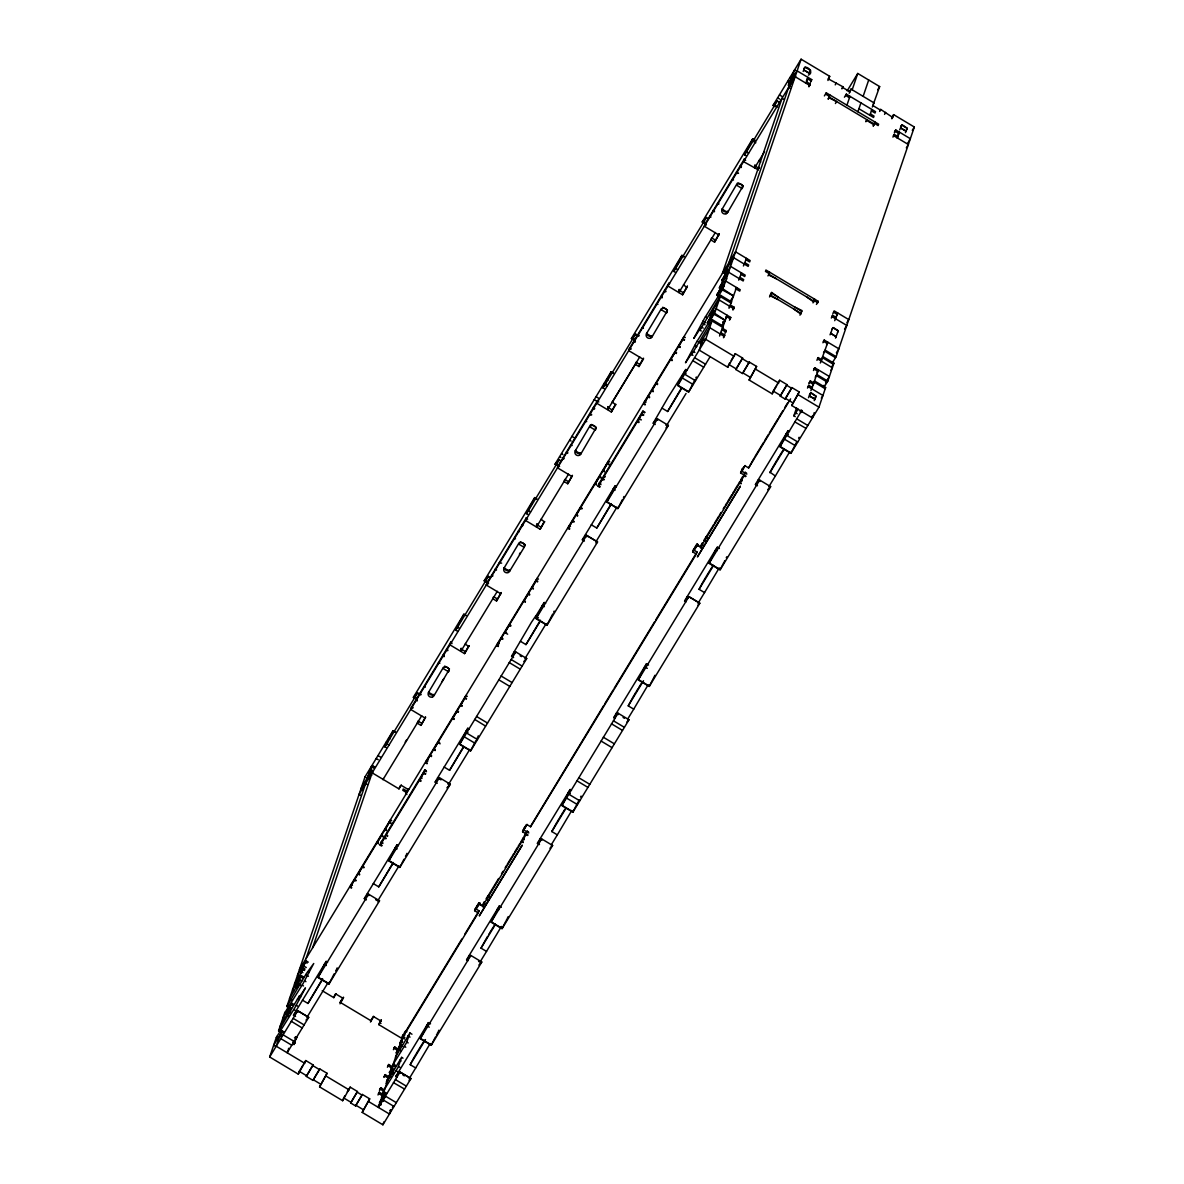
<?xml version="1.0" encoding="UTF-8"?>
<svg xmlns="http://www.w3.org/2000/svg" width="1184" height="1184" viewBox="0 0 1184 1184"><rect width="100%" height="100%" fill="white"/><g stroke="black" fill="none" stroke-linecap="round" stroke-linejoin="round"><path stroke-width="1.5" d="M380.064 1103L381.174 1104.006M808.376 75.14C815.243 72.106 805.12 63.625 803.788 69.086M809.575 396.122L815.036 399.289L816.057 396.166L811.736 393.206L810.67 392.94L816.057 396.285L814.844 398.312M740.311 486.328L697.406 556.954L740.281 486.269M397.143 1077.277L395.767 1076.463L400 1071.994L410.952 1078.55L382.906 1124.8L362.2 1112.398L369.704 1098.841L362.393 1094.46L355.614 1105.93L350.686 1102.985L357.464 1091.515L350.168 1087.134L342.664 1100.706L319.591 1086.882L327.08 1073.311L319.784 1068.945L313.005 1080.4L306.301 1076.389L313.079 1064.934L305.783 1060.553L298.279 1074.125L269.671 1056.986L276.331 1037.406L294.638 1008.146L305.442 987.87L298.634 998.216L299.33 996.07L300.706 996.943M279.927 1031.723L278.551 1030.909L284.634 1013.03L302.941 983.756L313.745 963.495L306.286 973.662L286.854 1006.518L289.592 1008.161M329.078 983.741L318.111 977.185L326.222 961.334L294.135 1013.963L293.499 1015.206L295.556 1016.434M384.874 746.793L393.014 730.883L395.012 732.23M336.656 968.926L337.174 967.89M388.929 860.65L397.04 844.784L364.953 897.398L364.317 898.641L366.374 899.884M465.83 615.665L463.817 614.348L455.707 630.228L488.415 576.356L489.791 577.185M470.699 750.656L459.762 744.07L467.858 728.219L435.786 780.848L435.15 782.091L437.207 783.32M536.648 499.115L534.635 497.798L526.525 513.678L559.248 459.806L560.609 460.62M383.438 1090.938L398.031 1067.435L401.628 1057.327L386.014 1083.39M392.792 1064.875L406.467 1042.808L409.93 1032.936L395.456 1057.075M420.379 1038.472L428.49 1022.591L395.767 1076.463M549.642 619.942L547.067 624.974L536.145 618.359L544.24 602.508L545.602 603.381M604.299 388.737L602.922 387.923L611.033 372.057M502.164 928.448L491.212 921.877L499.308 906.026L467.591 958.034L466.6 959.898L467.961 960.727M619.469 505.361L617.9 508.424L606.963 501.809L615.073 485.958L616.42 486.816M675.798 272.586L673.74 271.358L681.866 255.507M572.982 811.884L562.03 805.327L570.14 789.476L538.054 842.105L537.418 843.348L539.475 844.577M685.891 369.393L677.81 385.214L688.733 391.845L692.803 383.882M692.966 355.378L691.604 354.564L692.314 352.462L685.492 362.807L696.296 342.531L714.603 313.257L720.701 295.378L731.653 301.95L731.016 303L720.064 296.444L720.701 295.378M745.935 155.622L744.573 154.808L752.684 138.942M701.268 330.987L699.907 330.173L700.617 328.072L693.794 338.417L704.598 318.156L722.906 288.881L801.094 59.2L829.703 76.338L827.942 80.482M638.413 679.616L646.523 663.765L648.551 665.038M717.341 547.215L709.231 563.051M780.049 446.531L788.13 430.65L789.521 431.524M795.248 416.635L793.872 415.806L796.58 407.844M538.483 617.856L535.671 616.035L531.379 622.399L511.68 656.054L513.59 657.608M755.792 142.79L753.054 141.148L777.266 100.98L779.324 102.209M286.854 1006.518L365.042 776.837L393.118 730.646L395.856 732.289M296.089 987.856L299.064 979.109L301.979 980.855M301.047 973.263L304.036 964.516M306.02 958.67L365.619 783.586L367.454 784.681M281.082 1036.77L279.705 1035.941L282.369 1030.953L283.731 1031.782M281.481 1027.164L280.105 1026.35L289.296 1010.588L290.672 1011.417M291.205 1009.449L289.148 1008.22L291.812 1003.233L293.854 1004.461M292.463 1000.376L289.547 998.615L298.738 982.868L300.114 983.682M299.952 981.329L298.59 980.5L301.239 975.512L303.977 977.155M296.562 985.266L294.505 984.037L303.711 968.275L305.072 969.104M306.286 967.55L303.548 965.907L306.212 960.92L308.269 962.148M363.118 789.743L361.061 788.514L370.266 772.767L371.628 773.581M369.896 775.89L368.52 775.061L371.184 770.074L372.546 770.902M372.738 772.382L369.985 770.754L372.649 765.752L374.706 766.995M312.561 947.91L372.161 772.826L398.978 788.884L401.243 785.036M287.83 1050.859L287.179 1052.783L308.698 1017.352L297.717 1010.736L293.499 1015.206M288.26 1049.572L288.704 1048.284M383.142 779.398L383.453 778.48M293.987 1044.643L295.275 1041.89L292.996 1040.529M295.497 1040.203L296.784 1037.465L295.408 1036.636M351.485 888.148L350.124 887.319L351.071 884.522L352.447 885.336M350.124 887.319L354.726 879.446L356.088 880.26M359.492 874.991L358.352 873.466L359.729 874.28M358.116 874.162L362.718 866.288L364.08 867.102M423.754 687.001L425.352 687.12M298.279 1074.125L299.641 1070.647M378.377 843.881L377.252 842.372L378.614 843.186M438.287 663.07L439.9 663.203M428.682 692.004L428.534 692.403A3.197 3.152 18.8 0 0 429.644 696.725A3.197 3.152 18.8 0 0 434.025 695.674L449.328 669.374M421.726 715.728L382.935 779.679M377.015 843.067L381.618 835.194L382.98 836.008M386.384 830.724L385.244 829.214L386.62 830.028M398.978 788.884L400.37 785.658M381.5 845.998L380.138 845.169L381.322 841.676L382.698 842.49M421.667 723.276L418.026 721.086L417.301 723.187L420.956 725.378L425.485 717.001M385.007 829.91L390.32 819.935L391.697 820.749M451.563 642.453L450.882 642.039L449.95 644.866L464.557 653.612L469.101 645.902M380.138 845.169L384.726 837.295L386.102 838.109M420.956 725.378L425.633 717.282M434.084 695.393L428.519 692.374L443.526 667.154M306.301 1076.389L313.079 1064.934M322.226 990.727L333.784 997.653L334.243 996.336M334.465 995.685L335.457 993.983M333.784 997.653L336.064 993.805M405.594 794.375L408.643 789.151M313.005 1080.4L314.056 1078.358M460.976 651.141L497.31 591.334M461.153 650.623L461.153 648.196M340 1003.825L343.582 997.52M465.534 643.46L465.268 644.244L468.923 646.434M420.749 781.41L419.61 779.886L420.986 780.7M427.069 763.754L425.707 762.925L426.654 760.128L428.031 760.942M486.284 585.059L487.216 582.232L488.592 583.061M419.373 780.582L424.923 769.911L426.299 770.725M464.557 653.612L468.82 645.68M425.707 762.925L430.31 755.052L431.672 755.866M435.076 750.597L433.936 749.072L435.312 749.886M319.591 1086.882L327.08 1073.311M433.699 749.768L438.302 741.894L439.664 742.708M499.337 562.607L501.631 563.14M453.96 719.487L452.836 717.978L454.197 718.792M513.871 538.69L515.484 538.809M504.221 567.743L504.118 568.009A3.197 3.152 18.8 0 0 505.228 572.331A3.197 3.152 18.8 0 0 509.608 571.28L509.712 570.88M452.599 718.673L457.202 710.8L458.563 711.614M461.952 706.345L460.828 704.82L462.204 705.634M497.25 598.882L493.61 596.692L492.884 598.793L496.54 600.984L501.069 592.607M460.591 705.516L465.904 695.541L467.28 696.355M544.684 521.522L540.141 529.218L525.504 520.457L526.466 517.645L527.146 518.059M525.533 520.472L526.258 518.37L527.62 519.184M496.54 600.984L501.306 592.622M520.264 541.68L525.06 544.551L524.142 547.363L509.579 571.265L504.103 567.994L519.066 542.894M536.737 523.802L536.47 527.013L568.527 474.118M498.301 646.538L496.925 645.709L497.857 642.897L499.248 643.726M342.664 1100.706L343.538 1098.16M541.073 519.199L544.507 522.04M496.925 645.709L501.528 637.836L502.904 638.664M370.444 1022.058L373.804 1016.405M507.655 634.195L504.917 632.552L506.53 632.67M540.141 529.218L544.137 521.73M504.917 632.552L509.52 624.678L510.896 625.507M570.555 445.391L572.168 445.51M350.686 1102.985L357.464 1091.515M477.522 905.02L475.346 908.616L479.002 910.792L478.277 912.894L401.968 1038.486L378.836 1024.634L381.056 1020.06M378.836 1024.634L381.381 1020.001M525.193 602.286L524.053 600.762L525.43 601.576M585.088 421.474L586.702 421.593M575.409 450.512L575.32 450.778A3.197 3.152 18.8 0 0 576.43 455.1A3.197 3.152 18.8 0 0 580.796 454.049L596.144 427.764M523.816 601.457L528.419 593.584L529.781 594.398M355.614 1105.93L357.894 1101.86M533.185 589.129L532.045 587.604L533.422 588.418M568.453 481.651L564.798 479.461L564.087 481.562L567.743 483.753L572.272 475.376M531.808 588.3L537.107 578.31L538.498 579.139M598.364 400.843L597.683 400.429L596.736 403.241L611.344 411.988L615.887 404.292M567.743 483.753L572.449 475.524M590.564 424.745L575.32 450.778L580.796 454.049L581.196 452.865M362.2 1112.398L369.704 1098.841M607.777 409.531L639.76 356.917M607.999 408.88L607.954 406.586M569.519 529.322L568.157 528.493L569.104 525.696L570.481 526.51M628.734 350.627L629.666 347.815L631.028 348.629M615.71 404.81L612.276 401.968M568.157 528.493L572.745 520.62L574.122 521.448M377.992 1094.963L379.28 1092.21L382.935 1094.401L381.707 1096.414M379.502 1090.523L380.789 1087.77L384.445 1089.961L383.216 1091.988M383.971 1077.396L385.259 1074.643L389.832 1077.381M387.42 1067.243L388.722 1064.49L392.378 1066.68L391.149 1068.693M393.414 1049.675L394.701 1046.922L401.095 1050.756M577.511 516.165L576.386 514.64L577.748 515.454M611.344 411.988L615.325 404.499M576.149 515.336L580.737 507.462L582.114 508.291M641.772 328.175L643.386 328.294M384.312 1100.439L382.254 1099.211L378.48 1107.469L400.014 1072.038L410.966 1078.594L409.102 1080.504M380.049 1102.866L381.1 1099.847L383.231 1100.572M382.92 1099.3L381.544 1098.486L384.637 1092.21L386.694 1093.439M382.935 1094.401L383.971 1091.367L380.316 1089.176M384.445 1089.961L388.441 1078.239L384.785 1076.049M391.445 1076.656L389.388 1075.427L391.416 1069.478L394.08 1064.49L396.137 1065.718M392.378 1066.68L397.883 1050.504L394.228 1048.328M400.207 1048.536L398.83 1047.707L400.858 1041.757L403.507 1036.77L404.884 1037.584M403.078 1035.245L401.332 1040.351L402.649 1041.713M385.096 1095.718L383.72 1094.889L379.428 1102.57M387.819 1078.624L391.578 1071.846L393.621 1073.074M397.262 1050.904L401.006 1044.125L402.382 1044.939M635.334 364.361L636.045 362.26L639.7 364.45L638.99 366.552L635.334 364.361L612.054 402.619M596.41 485.07L595.286 483.546L596.647 484.36M656.321 304.258L657.919 304.377M646.656 333.311L646.568 333.577A3.197 3.152 18.8 0 0 647.678 337.899A3.197 3.152 18.8 0 0 652.044 336.848L652.428 335.664M595.034 484.241L599.637 476.368L601.013 477.182M604.402 471.913L603.278 470.388L604.639 471.202M599.533 487.172L598.157 486.343L599.356 482.85L600.717 483.664M603.041 471.084L608.354 461.109L609.716 461.923M669.596 283.627L668.901 283.213L667.983 286.04L682.591 294.786L687.312 286.558M598.157 486.343L602.76 478.469L604.121 479.298M638.99 366.552L643.519 358.856M382.906 1124.8L383.897 1121.884M667.184 311.081L652.029 336.833L646.538 333.562L661.501 308.476M389.995 1112.398L389.447 1114.04L368.742 1101.638M390.143 1111.998L390.927 1109.66M392.97 1106.478L392.466 1107.632M679.187 289.37L678.906 292.581L715.343 232.523M683.523 284.767L686.957 287.608M638.768 422.584L637.643 421.06L639.02 421.874M645.102 404.928L643.741 404.114L644.688 401.302L646.064 402.131M637.406 421.756L642.956 411.085L645.014 412.313M682.591 294.786L687.401 285.966M643.741 404.114L648.329 396.226L649.705 397.054M478.277 912.894L474.621 910.718L475.302 908.75M653.094 391.771L651.97 390.246L653.331 391.075M474.621 910.718L479.254 902.756M651.733 390.957L656.321 383.068L657.697 383.897M717.356 203.781L718.969 203.9M480.66 905.138L479.283 904.324L479.609 903.362M483.768 907.24L482.406 906.426L483.235 903.969M482.406 906.426L526.007 834.661L527.206 831.153L528.567 831.982M489.081 897.265L487.956 895.74L489.318 896.569M671.994 360.676L670.869 359.152L672.231 359.966M722.24 208.917L722.151 209.183A3.197 3.152 18.8 0 0 723.261 213.52A3.197 3.152 18.8 0 0 727.627 212.469L742.96 186.125M731.904 179.864L733.503 179.983M670.618 359.847L675.22 351.974L676.597 352.802M679.986 347.519L678.861 345.994L680.223 346.808M715.284 240.056L711.628 237.866L710.918 239.967L714.574 242.158L719.102 233.781M678.624 346.69L683.938 336.715L685.299 337.544M758.441 169.948L743.537 161.631L744.484 158.834L745.18 159.233M743.567 161.646L744.277 159.544L745.654 160.358M714.574 242.158L719.28 233.929M737.38 183.15L722.122 209.168L727.598 212.454L728.042 211.285M528.079 835.06L522.588 831.775L523.58 829.229M523.905 830.532L523.89 828.149M522.588 831.775L527.043 824.33M520.427 842.623L522.662 838.864M522.736 838.642L523.106 837.887M754.578 167.936L764.583 151.67M754.815 167.27L754.77 164.976M526.954 824.597L530.61 826.787L530.92 825.87M531.009 825.603L603.81 705.368M759.107 160.373L760.705 162.119M722.447 273.326L782.062 98.242L783.882 99.323M758.752 168.69L759.432 167.403M701.875 344.248L700.514 343.419L700.987 342.013L709.704 327.672L724.312 336.419L723.498 337.766M708.816 323.868L707.44 323.054L707.914 321.648L710.104 318.067L711.466 318.881M711.998 316.927L709.941 315.699L710.415 314.293L719.147 299.952L733.754 308.698L732.94 310.045M718.94 296.562L716.882 295.334L717.356 293.928L719.532 290.346L720.908 291.16M721.441 289.207L719.384 287.978L719.857 286.572L728.574 272.216L743.182 280.978L743.67 279.572L740.015 277.382M723.898 281.97L721.84 280.741L722.329 279.335L724.504 275.754L726.562 276.982M726.399 274.614L724.342 273.386L724.83 271.98L733.547 257.638L748.155 266.385L748.628 264.979L744.988 262.789M790.453 86.462L788.396 85.218L788.884 83.827L791.06 80.231L792.436 81.06M791.371 83.768L789.314 82.54L791.978 77.552M792.836 79.446L790.794 78.218L791.267 76.827L793.443 73.23L794.819 74.059M719.058 291.738L722.033 282.991M727.006 268.398L724.031 277.145L726.946 278.906M790.586 81.637L794.553 69.96L795.929 70.788M710.148 356.665L688.614 392.096L677.662 385.54L705.738 339.334L712.398 319.769L723.35 326.325L722.714 327.391L711.762 320.82L712.398 319.769M746.497 258.364L743.419 265.986M806.097 83.265L808.08 77.434L806.985 79.224M724.312 336.419L724.786 335.013L721.145 332.822L720.316 334.169M725.008 333.326L726.295 330.588L722.654 328.397L721.826 329.744M729.477 320.198L730.765 317.445L716.157 308.698L707.44 323.054M733.754 308.698L734.228 307.292L730.572 305.102L729.344 307.13M808.924 86.802L810.226 84.064L806.57 81.874L805.756 83.22M810.433 82.362L811.736 79.624L797.128 70.877L788.396 85.218M704.983 339.527L703.163 338.432L699.196 350.109L727.805 367.247L728.471 365.264M727.805 367.247L735.294 353.676L742.605 358.056L735.826 369.512L742.516 373.522L749.294 362.067L756.606 366.433L749.102 380.005L772.19 393.828L779.679 380.256L786.99 384.637L780.212 396.092L785.125 399.052L791.904 387.582L799.215 391.963L791.726 405.52L812.416 417.922L813.408 415.007M874.488 123.388L878.143 125.578L878.617 124.172L826.269 92.826L825.781 94.217L829.436 96.407M735.826 369.512L742.605 358.056M828.149 99.16L829.969 95.046L829.022 96.614M841.942 88.874L842.993 86.817L828.756 79.136M742.516 373.522L749.294 362.067M776.186 278.669L768.638 274.999L769.63 272.216L768.668 273.785M749.102 380.005L756.606 366.433M871.394 110.852L875.05 113.042L875.524 111.651L846.308 94.143L845.82 95.549L849.476 97.724M777.888 299.508L770.34 295.837L771.539 292.33L778.598 297.406M530.61 826.787L696.31 554.082L692.655 551.892L693.913 548.888M849.239 93.24L851.015 89.096L874.088 102.919L873.274 104.266M692.655 551.892L697.243 544.063M846.93 105.198L849.949 96.333M852.184 89.792L857.749 73.452L879.653 86.58L872.327 107.063M698.678 546.312L697.317 545.498L697.642 544.536M696.31 554.082L697.021 551.981L693.365 549.79M701.801 548.429L700.425 547.6L701.254 545.188M701.52 544.403L702.438 542.76M700.425 547.6L744.04 475.835L745.224 472.342L746.601 473.156M707.114 538.439L705.99 536.929L707.351 537.743M857.897 111.77L860.916 102.89M863.136 96.363L868.701 80.009M793.709 308.994L800.784 314.056L801.968 310.563L794.434 306.893M746.098 476.234L740.622 472.949L741.332 470.847L746.823 474.133M741.88 471.839L742.605 469.737L741.687 469.19M740.622 472.949L745.076 465.504M741.14 479.061L740.622 480.216L741.998 481.03M772.19 393.828L774.366 389.003M806.63 296.903L813.689 301.979L814.666 299.197L813.719 300.766M865.889 121.76L866.94 119.717L866.126 121.064M744.988 465.771L748.628 467.961L754.119 458.016M869.885 115.292L871.868 109.461M780.212 396.092L786.99 384.637M873.2 126.14L875.02 122.026L874.058 123.595M879.623 111.444L880.689 109.402L892.677 117.423L891.863 118.77M785.125 399.052L791.904 387.582M769.126 273.593L765.471 271.417L765.944 270.011L818.292 301.372L817.818 302.764L814.163 300.573M791.726 405.52L799.215 391.963M892.677 117.423L893.624 114.626L914.329 127.014L836.141 356.695L832.367 362.733M807.503 388.086L808.805 385.333L812.446 387.523L811.632 388.87M809.012 383.646L810.315 380.893L813.956 383.083L813.142 384.43M813.482 370.518L814.784 367.765L829.392 376.512L828.164 378.54M816.945 360.35L818.233 357.612L821.888 359.803L820.66 361.816M822.924 342.783L824.212 340.045L838.834 348.792L836.378 352.832M831.346 318.037L832.648 315.299L836.289 317.49L835.475 318.836M832.855 313.612L834.158 310.859L848.765 319.606L846.886 322.684M892.943 137.122L894.231 134.369L897.886 136.56L897.072 137.906M894.453 132.682L895.74 129.944L910.348 138.691L908.72 141.384M801.76 412.491L800.399 411.677L800.872 410.271L802.234 411.1M801.805 410.33L779.93 446.797L790.882 453.354L818.958 407.163L825.618 387.582L814.666 381.026L814.074 382.003L824.996 388.633L825.618 387.582M808.494 397.72L810.611 392.97L809.353 395.027M837.798 313.05L834.72 320.686M897.413 137.966L899.396 132.12L898.301 133.925M905.449 132.667L907.284 128.272L903.185 125.415L901.838 125.001L899.692 129.84M811.617 417.449L812.239 416.161M813.911 413.542L814.192 412.698M824.064 387.124L827.794 381.144L833.921 363.192L822.969 356.636L822.377 357.627L833.284 364.258L832.145 366.182M302.453 1000.154L307.944 1003.44L322.625 978.724M373.286 883.59L378.762 886.875L393.221 862.485M444.104 767.04L449.58 770.325L463.462 746.778M520.486 641.328L525.962 644.614L540.422 620.224M584.408 541.058L582.35 539.83L582.987 538.587L615.044 485.943M591.304 524.778L596.795 528.049L611.24 503.674M409.146 1078.728L415.688 1067.968L410.212 1064.682L411.277 1062.462M655.226 424.494L653.257 423.088L668.087 397.395L685.654 369.645L687.253 370.266M415.688 1067.968L430.147 1043.578M662.137 408.214L667.613 411.499L681.481 387.952M478.602 961.349L479.964 962.178L486.506 951.418L481.03 948.132L487.542 936.381M486.506 951.418L501.409 926.436M551.196 844.947L557.338 834.853L551.848 831.568L552.218 830.739M557.338 834.853L571.783 810.463M627.579 719.236L633.721 709.142L628.23 705.871L633.647 695.955M633.721 709.142L648.166 684.766M697.998 603.352L704.539 592.592L699.063 589.306L702.452 582.898M704.539 592.592L719.236 567.876M768.816 486.802L775.357 476.027L770.088 472.253M775.357 476.027L789.817 451.652M304.51 980.914L305.916 981.654M419.654 694.15L417.597 692.921L384.918 746.793M296.207 1005.305L297.613 1006.045M602.982 387.923L635.63 334.095L636.992 334.909M511.532 656.38L515.75 651.91L526.732 658.526L470.596 750.922L459.629 744.366L515.78 651.97M707.825 218.359L706.448 217.53L673.814 271.358M582.35 539.83L586.568 535.36L597.535 541.917L596.218 543.323M406.778 1042.172L408.184 1042.912M398.49 1066.547L399.881 1067.287M653.168 423.265L657.401 418.796L668.383 425.411L617.796 508.661L606.83 502.09L657.416 418.855M615.162 718.451L613.8 717.637L614.792 715.772L646.479 663.765M685.995 601.901L684.618 601.072L685.61 599.208L715.98 549.184L717.312 547.2L719.384 548.488M757.494 485.751L755.451 484.522L756.088 483.279L788.085 430.695M399.866 867.25L401.435 864.172M431.316 1045.058L432.382 1042.971M770.251 471.913L771.983 468.627M329.093 983.712L331.624 978.768M470.729 750.597L474.784 742.708M638.428 679.586L649.365 686.202L652.428 680.208M572.997 811.854L575.542 806.911M709.246 563.022L720.183 569.652L723.75 562.681M780.078 446.472L791.001 453.087L793.561 448.085M552.425 830.339L556.732 822.569M332.127 977.777L334.14 973.855M335.649 970.895L336.152 969.918M401.938 863.195L403.951 859.258M405.461 856.313L405.964 855.322M406.467 854.345L406.97 853.353M475.287 741.717L475.79 740.74M476.797 738.772L477.3 737.78M477.803 736.803L478.306 735.812M550.146 618.966L551.67 616.006M552.173 615.029L552.676 614.037M553.683 612.069L554.186 611.092M619.972 504.369L622.488 499.456M623.494 497.487L623.998 496.496M693.306 382.891L693.809 381.914M694.312 380.922L694.816 379.946M695.822 377.977L696.325 376.986M432.885 1041.994L435.401 1037.066M436.408 1035.097L436.911 1034.12M437.414 1033.129L437.917 1032.152M438.42 1031.16L438.924 1030.184M502.194 928.389L505.716 921.492M506.219 920.516L506.722 919.524M507.226 918.547L508.247 916.579M576.046 805.919L576.549 804.942M577.052 803.951L578.058 801.982M578.562 801.006L579.065 800.014M580.574 797.069L581.078 796.077M652.932 679.231L653.435 678.254M653.938 677.263L654.944 675.294M724.253 561.69L724.756 560.713M726.266 557.753L726.769 556.776M794.064 447.108L794.568 446.116M795.071 445.14L796.595 442.18M798.608 438.243L799.111 437.266M613.874 373.463L611.136 371.82L555 464.217L557.072 465.504M618.048 713.212L561.897 805.608L572.864 812.18L629 719.783L618.018 713.168L613.8 717.637M411.588 1061.885L412.313 1060.568M412.713 1059.843L414.578 1056.572M772.382 467.902L776.956 460.058M702.926 582.069L705.575 577.555M415.096 1055.684L415.628 1054.781M557.264 821.666L558.922 818.884M281.244 1031.086L279.113 1029.976L299.271 996.114M699.922 330.232L720.064 296.444M691.619 354.608L711.762 320.82M793.887 415.865L798.09 409.072M287.446 1005.527L289.547 1006.696M416.161 1053.864L417.834 1051.066M634.195 695.038L635.867 692.24M833.329 364.184L833.921 363.192M279.113 1029.976L278.625 1030.776M706.123 576.623L709.423 571.206M801.094 59.2L773.034 105.406L775.106 106.678M269.671 1056.986L297.746 1010.781L308.698 1017.352L306.034 1020.09M488.652 934.502L489.214 933.584M559.484 817.952L561.157 815.199M777.503 459.126L779.176 456.388M704.288 223.243L702.201 221.956L752.787 138.706L754.844 139.934M372.649 765.752L370.474 769.348L372.531 770.577M790.794 78.218L792.969 74.636L795.707 76.279M744.632 154.808L753.054 141.148M371.184 770.074L368.994 773.67L371.732 775.313M789.314 82.54L791.504 78.958L793.546 80.186M370.266 772.767L368.091 776.349L370.133 777.577M450.882 642.039L411.425 707.351L412.787 708.165M526.466 517.645L487.009 582.957L488.37 583.771M597.683 400.429L558.197 465.726L559.573 466.54M668.901 283.213L629.444 348.525L630.82 349.339M744.484 158.834L705.028 224.131L706.404 224.96M803.181 71.41L805.002 67.088L810.463 70.433M809.382 72.224L810.492 70.3M806.378 80.852L807.606 78.84L811.262 81.03M432.5 696.902L433.862 694.653M461.286 649.498L461.834 648.61M508.084 572.508L509.446 570.259M536.87 525.104L537.418 524.216M579.302 455.292L580.663 453.043M608.102 407.888L608.65 407M650.519 338.076L651.881 335.827M679.054 291.131L679.868 289.784M726.103 213.682L727.464 211.448M754.904 166.293L755.451 165.39M405.209 742.161L406.63 739.822M442.002 681.614L443.822 678.624M448.366 671.15L449.269 669.656M519.406 554.23L520.309 552.736M523.95 546.756L524.852 545.262A3.197 3.152 18.8 0 0 525.104 544.744M595.138 429.526L596.055 428.031M666.385 312.324L667.302 310.83M741.968 187.93L742.886 186.436M810.922 80.971L811.736 79.624M639.7 364.45L643.519 358.175M808.998 86.077L810.226 84.064M828.075 79.032L829.703 76.338M824.39 95.904L826.269 92.826M835.238 84.863L836.304 82.806M406.319 792.274L408.228 789.136M828.297 98.716L829.259 97.147L874.31 124.128L873.348 125.696M306.212 960.92L297.495 975.276L298.856 976.09M724.342 273.386L726.532 269.804L728.589 271.032M303.711 968.275L301.52 971.872L302.897 972.686M721.84 280.741L730.572 266.385L745.18 275.132L744.706 276.538L741.051 274.348M424.923 769.911L381.085 842.372L382.906 843.467M642.956 411.085L599.119 483.546L600.939 484.641M301.239 975.512L292.522 989.868L293.898 990.682M719.384 287.978L721.559 284.382L724.297 286.025M842.179 88.164L842.993 86.817M298.738 982.868L296.562 986.45L297.924 987.278M716.882 295.334L725.6 280.978L740.207 289.725L739.734 291.131L736.078 288.94M835.445 103.526L836.511 101.484L828.963 97.813M291.812 1003.233L283.08 1017.589L284.456 1018.403M709.941 315.699L712.117 312.117L714.87 313.745M847.182 90.842L857.749 73.452M289.296 1010.588L287.12 1014.185L289.177 1015.413M844.429 97.221L846.308 94.143M849.387 91.79L851.015 89.096M740.71 274.288L741.524 272.956L738.712 280.134M282.369 1030.953L273.652 1045.309L275.472 1046.404M700.514 343.419L702.689 339.838L704.051 340.652M535.745 616.213L544.211 602.508M735.471 289.34L736.552 287.534L729.004 308.299M368.564 894.231L317.978 977.481L328.945 984.037L379.531 900.787L368.55 894.172L364.317 898.641M439.397 777.666L388.811 860.916L399.763 867.487L450.349 784.237L439.368 777.622L435.15 782.091M307.944 1003.44L322.24 979.893M378.762 886.875L393.073 863.328M449.58 770.325L463.891 746.778M525.962 644.614L540.274 621.067M596.795 528.049L611.092 504.502M667.613 411.499L681.925 387.952M722.758 322.433L723.306 321.545M726.029 317.06L727.124 315.27L719.576 336.019M722.965 322.714L723.779 321.367M725.822 318.008L726.636 316.661L730.291 318.851M733 309.32L734.228 307.292M721.352 331.135L722.166 329.788L725.822 331.979M729.951 318.792L730.765 317.445M306.878 1017.485L328.131 982.498M377.696 900.92L398.964 865.933M469.782 749.383L448.529 784.37L447.833 783.956M524.912 658.659L546.164 623.672M595.73 542.094L616.982 507.122M686.039 393.473L666.548 425.544L665.867 425.13M295.97 1038.812L296.784 1037.465M725.481 331.934L726.295 330.588M294.046 1043.918L295.275 1041.89M723.572 337.04L724.786 335.013M877.744 89.747L879.653 86.58M767.957 275.887L768.904 274.318L813.956 301.298L813.008 302.867M879.86 110.748L880.689 109.402M340.148 1002.286L342.028 999.207L340.829 1002.715L371.273 1020.948M340.178 1002.611L343.449 997.239M770.236 294.846L771.332 293.055L801.76 311.274L800.68 313.064M769.526 296.947L770.606 295.142L801.05 313.375L799.955 315.166M300.055 1069.966L300.869 1068.634M301.284 1067.953L302.912 1065.26M303.74 1063.913L304.554 1062.566M304.969 1061.9L305.783 1060.553M729.566 363.088L728.752 364.435L736.063 368.816M731.209 360.41L732.023 359.063M732.437 358.382L733.251 357.035M733.666 356.369L735.294 353.676M884.552 114.389L885.602 112.347M891.582 117.986L893.624 114.626M314.47 1077.692L319.784 1068.945M894.512 131.957L895.74 129.944M893.417 135.716L894.231 134.369M900.58 127.058L901.808 125.03M900.684 126.91L901.779 125.119L907.255 128.405L906.47 129.663M898.094 134.872L898.922 133.526L895.267 131.335M371.154 1019.957L371.702 1019.054M372.25 1018.151L373.33 1016.36M912.287 130.373L914.329 127.014M907.492 143.397L908.172 142.272M906.322 147.882L908.365 144.522L893.757 135.775M816.427 304.436L818.292 301.372M344.026 1097.228L344.855 1095.881M347.297 1091.84L350.168 1087.134M774.78 388.337L776.408 385.644M777.222 384.297L778.051 382.95M778.45 382.284L779.679 380.256M831.819 316.646L832.648 315.299M358.308 1101.194L362.393 1094.46M477.788 904.576L478.884 902.785M523.861 828.77L524.941 826.98M525.222 826.536L526.303 824.73M694.46 548L696.917 543.959M741.88 469.944L743.522 467.266M475.702 908.986L478.425 904.502M524.394 828.859L526.658 825.115M692.818 551.67L696.444 545.691M742.412 470.033L744.692 466.304M475.894 909.593L479.52 903.614A3.197 3.152 18.8 0 1 480.082 902.948L479.283 904.324M693.913 550.782L697.554 544.803A3.197 3.152 18.8 0 1 697.894 544.329M836.511 315.802L837.325 314.456L833.669 312.265M697.317 545.498L697.85 544.596M393.887 1048.269L394.701 1046.922M823.398 341.392L824.212 340.045M402.101 1036.533L402.915 1035.186M404.277 1032.951L404.958 1031.826M832.026 328.989L833.388 327.613L838.302 330.795L835.504 338.106M484.404 901.572L483.59 902.918L484.966 903.747M486.047 898.893L486.594 897.99M487.142 897.087L487.956 895.74M523.935 836.54L524.749 835.194M525.015 834.75L526.11 832.959M526.377 832.5L527.206 831.153M703.799 540.511L704.613 539.164M705.161 538.276L705.99 536.929M741.687 478.173L742.782 476.368M744.144 474.133L745.224 472.342M402.678 1036.385L461.819 939.06M464.69 934.354L479.002 910.792M487.719 896.451L498.612 878.498M501.528 873.718L502.978 871.335M505.154 867.739L506.619 865.341M507.344 864.157L511.695 856.979M512.42 855.78L513.886 853.383M514.611 852.199L517.512 847.404M518.237 846.205L519.687 843.822M604.758 703.829L613.238 689.872M614.17 688.333L654.663 621.704M655.596 620.15L697.021 551.981M705.738 537.625L711.554 528.049M712.28 526.865L713.745 524.468M714.47 523.269L718.821 516.091M719.546 514.892L721.012 512.509M723.187 508.913L724.638 506.53M725.363 505.331L726.813 502.934M727.553 501.75L731.904 494.572M732.63 493.373L734.095 490.975M734.82 489.776L737.721 484.996M738.446 483.797L739.896 481.414M755.066 456.447L763.665 442.313M764.612 440.744L768.431 434.469M769.378 432.9L777.962 418.766M778.924 417.197L782.742 410.922M784.637 407.77L787.508 403.063M748.628 467.961L790.601 398.89M399.704 1043.045L403.507 1036.77M830.028 334.82L832.84 327.642L838.316 330.928L837.502 332.26M398.83 1047.707L401.006 1044.125M387.908 1065.837L388.722 1064.49M817.419 358.959L818.233 357.612M396.166 1052.694L396.714 1051.806M826.772 344.026L827.868 342.235L820.32 363M396.24 1053.198L397.883 1050.504M826.58 344.973L827.394 343.626L823.738 341.451M384.03 1076.656L385.259 1074.643M813.956 369.112L814.784 367.765M389.166 1072.556L389.714 1071.668M390.261 1070.765L394.08 1064.49M379.561 1089.798L380.789 1087.77M809.086 382.92L810.315 380.893M378.466 1093.557L379.28 1092.21M389.388 1075.427L391.578 1071.846M807.976 386.68L808.805 385.333M386.739 1080.415L387.286 1079.527M817.345 371.746L818.425 369.956L810.892 390.72M386.398 1081.599L388.441 1078.239M817.138 372.694L817.952 371.347L814.296 369.171M844.592 329.034L846.782 325.452L832.16 316.705M381.929 1094.726L382.743 1093.38M383.157 1092.714L383.971 1091.367M812.668 385.836L813.482 384.489L809.826 382.299M381.366 1097.598L384.637 1092.21M381.544 1098.486L383.72 1094.889M378.406 1105.575L382.254 1099.211M800.399 411.677L801.213 410.33M470.832 955.488L420.261 1038.723L431.213 1045.294L481.799 962.044L470.818 955.429L466.6 959.898M541.665 838.923L491.079 922.173L502.031 928.73L552.617 845.48L541.636 838.879L537.418 843.348M759.684 480.097L709.112 563.347L720.064 569.918L770.651 486.668L759.669 480.053L755.451 484.522M830.739 370.459L832.367 367.765L817.759 359.004M418.396 1050.134L421.593 1044.954M636.43 691.323L638.072 688.614M410.212 1064.682L425.47 1039.567M481.03 948.132L495.341 924.586M551.848 831.568L566.159 808.021M628.23 705.871L643.504 680.741M699.063 589.306L713.375 565.76M769.881 472.756L784.193 449.21M814.222 400.636L815.066 399.2L809.59 395.93M823.398 386.384L824.079 385.259M825.574 382.802L826.121 381.899M826.935 380.552L827.749 379.206M827.794 381.144L816.871 374.514L815.214 377.193M821.296 398.179L822.939 395.486L808.317 386.739M390.957 1110.089L389.876 1110.355M811.617 417.789L812.579 416.22M489.776 932.666L491.404 930.017M722.299 289.873L733.547 295.956L722.906 288.881M713.996 314.263L725.244 320.346L714.603 313.257M779.723 455.5L783.749 449.21M561.69 814.326L562.74 812.638M823.516 352.817L825.174 350.138L836.141 356.695M638.605 687.756L639.626 686.143M730.084 301.491L733.251 296.444M721.781 325.866L724.948 320.82M709.941 570.377L713.242 565.316M491.922 929.203L492.899 927.649M563.244 811.839L565.005 809.101M640.1 685.388L641.772 682.828M422.066 1044.199L424.671 1040.307M493.343 926.939L495.208 924.127M403.315 1034.52L404.958 1034.934M384.963 746.749L386.265 747.563M326.074 961.467L327.568 962.207M779.486 94.957L782.254 96.555M596.188 396.67L598.838 398.416M561.571 453.635L562.859 454.552M378.036 755.644L380.819 757.242M509.194 662.552L520.146 669.108M485.544 726.073L474.666 719.413M794.878 421.933L805.964 428.356M302.127 1027.934L291.249 1021.274M611.462 723.794L622.429 730.365M576.86 780.759L587.812 787.33M393.443 1082.62L404.514 1089.043M773.048 105.45L777.266 100.98M702.23 222L706.448 217.53M635.63 334.095L631.398 338.565L632.774 339.379M555.015 464.276L559.248 459.806M484.197 580.826L488.415 576.356M665.985 427.883L667.036 426.758M667.302 426.477L668.353 425.367M413.379 697.391L417.597 692.921M523.802 661.545L526.702 658.482M446.901 787.819L447.952 786.694M448.218 786.413L449.002 785.584M449.269 785.303L450.32 784.178M378.184 902.134L379.502 900.743M767.72 489.688L770.621 486.609M684.618 601.072L688.851 596.603L699.803 603.174L697.953 605.128M626.869 721.959L628.985 719.724M549.953 848.232L551.019 847.108M551.27 846.826L552.602 845.435M478.869 965.064L479.668 964.235M480.186 963.672L481.77 962M842.756 87.527L850.068 91.893M873.141 105.716L880.452 110.097M870.358 113.886L874.014 116.076L873.54 117.482L858.918 108.736M809.752 85.455L795.145 76.708L359.078 794.346L360.913 795.441M866.703 120.413L874.014 124.794M791.267 76.827L792.629 77.641M789.965 77.537L792.007 78.766M789.787 81.134L792.407 82.732M787.745 81.385L790.483 83.028M788.884 83.827L790.246 84.641M790.424 88.563L788.603 87.468L728.989 262.567L731.431 264.017M777.622 97.828L779.679 99.056M774.854 105.272L777.592 106.9M752.624 139.061L754.682 140.289M746.512 151.907L748.569 153.15M754.548 165.701L758.885 168.291M741.495 166.826L740.133 166.012L741.258 167.521M738.55 173.219L736.492 171.991L737.632 173.5M738.298 182.854L743.093 185.725M714.603 211.078L713.242 210.264L714.366 211.773M710.977 217.057L709.601 216.243L710.06 217.353M704.036 221.822L705.398 222.651M705.93 223.82L705.25 223.421L704.317 226.233L718.925 234.98M746.009 259.755L749.664 261.945L750.138 260.554L735.53 251.792L299.478 969.444L301.535 970.673M724.83 271.98L726.192 272.808M722.329 279.335L723.69 280.164M684.012 256.499L681.969 255.27L631.383 338.52L632.744 339.334M681.806 255.611L683.864 256.854M719.857 286.572L721.914 287.801M824.567 351.13L835.519 357.686M675.694 268.472L677.736 269.7M717.356 293.928L718.718 294.757M678.965 290.095L683.301 292.685M713.967 311.525L712.605 310.711L709.616 319.458L711.451 320.553M816.264 375.52L827.216 382.077M710.415 314.293L712.472 315.536M665.911 291.22L664.55 290.391L665.674 291.915M705.427 316.779L707.47 318.008M707.914 321.648L709.971 322.877M703 321.071L705.738 322.714M662.285 297.199L660.909 296.37L662.048 297.894M702.29 323.173L705.028 324.816M701.846 327.287L703.222 328.101M662.714 307.248L667.51 310.119M661.072 309.631L666.562 312.916M742.368 358.752L749.058 362.763M786.753 385.333L791.667 388.278M705.738 339.334L734.346 356.473M755.644 369.23L778.732 383.054M798.268 394.76L818.958 407.163M700.987 342.013L702.349 342.842M697.124 341.17L699.862 342.798M742.753 372.827L750.064 377.208M773.137 391.016L780.448 395.397M785.362 398.342L792.673 402.723M694.697 345.447L696.754 346.69M684.589 339.645L683.212 338.816L643.978 403.404L645.339 404.232M682.976 339.512L684.352 340.341M693.543 351.663L694.919 352.492M795.811 412.92L797.187 413.749M694.594 357.672L705.546 364.228M796.862 418.929L807.814 425.485M692.699 360.587L703.651 367.158M674.984 352.669L676.36 353.498M639.02 335.472L637.658 334.658L638.783 336.167M633.203 338.387L634.58 339.201M635.394 341.451L634.017 340.637L635.157 342.146M683.938 372.338L685.995 373.567M786.206 433.581L788.263 434.824M684.47 374.114L695.437 380.686M786.738 435.372L797.705 441.943M682.265 377.977L693.217 384.534M784.533 439.22L795.485 445.791M628.704 350.612L643.341 359.374M656.084 383.779L657.46 384.593M610.988 372.176L613.031 373.404M648.092 396.936L649.468 397.75M606.548 379.398L607.91 380.212M604.328 383.246L607.066 384.889M604.861 385.022L606.918 386.265M655.596 418.973L657.653 420.216M757.864 480.23L759.921 481.459M642.72 411.78L644.54 412.876M643.83 414.977L642.009 413.882L598.394 485.647L600.229 486.742M641.772 414.578L643.134 415.406M744.04 475.835L745.402 476.664M641.343 419.906L638.59 418.263L639.73 419.787M740.873 479.505L742.235 480.334M741.288 483.131L739.911 482.317L741.051 483.842M597.446 401.139L598.823 401.953M607.718 407.281L612.054 409.886M594.205 399.689L596.262 400.917M594.694 408.436L593.332 407.607L594.457 409.131M591.748 414.829L589.691 413.586L590.816 415.11M591.497 424.464L596.292 427.335M571.931 436.348L573.988 437.592M569.711 440.211L571.088 441.025M609.005 464.024L607.629 463.21L568.394 527.798L569.756 528.612M607.392 463.906L608.768 464.735M567.802 452.688L566.44 451.874L567.565 453.383M605.083 476.486L603.707 475.672L604.846 477.196M705.028 539.726L706.404 540.54M599.4 477.063L600.776 477.892M602.523 479.18L603.884 479.994M704.791 540.422L706.167 541.251M564.176 458.667L562.8 457.853L563.244 458.963M559.603 456.654L560.964 457.468M613.12 488.888L615.162 490.117M715.388 550.146L716.749 550.96M701.624 544.107L702.985 544.921M701.387 544.803L703.207 545.898M697.021 544.714L702.497 548M559.129 465.43L558.434 465.016L557.486 467.828L572.094 476.575M556.82 464.084L558.197 464.912M580.5 508.158L581.877 508.987M536.811 498.76L534.754 497.532L484.182 580.782L486.254 582.054M572.508 521.315L573.885 522.144M584.763 535.538L586.82 536.766M687.046 596.795L688.407 597.609M528.478 510.733L530.536 511.962M526.54 513.619L527.916 514.448M537.21 524.926L540.866 527.117M522.78 525.237L522.1 524.823L522.544 525.933M519.154 531.216L518.474 530.802L518.918 531.912M518.636 544.063L524.112 547.348A3.197 3.152 18.8 0 0 523.032 543.027A3.197 3.152 18.8 0 0 518.666 544.078M537.758 581.226L536.382 580.412L497.147 644.999L498.508 645.813M536.174 581.122L537.536 581.951M496.584 569.904L495.208 569.075L495.652 570.2M528.182 594.279L529.544 595.108M492.944 575.883L491.582 575.069L492.026 576.179M542.287 605.453L544.344 606.682M644.555 666.696L647.308 668.338M486.002 580.648L487.379 581.462M486.269 585.044L500.906 593.806M509.283 625.374L510.659 626.203M465.993 615.325L463.936 614.082L413.349 697.332L414.74 698.205M501.291 638.531L502.652 639.36M513.945 652.088L515.321 652.917M520.116 655.788L521.478 656.602M616.213 713.345L618.27 714.574M623.065 717.445L624.442 718.274M457.66 627.298L459.022 628.112M511.177 659.532L522.129 666.089M613.445 720.79L624.397 727.346M455.722 630.184L457.764 631.412M450.675 642.764L452.036 643.578M460.946 648.906L465.282 651.511M501.054 675.975L512.021 682.546M603.322 737.232L614.289 743.789M498.834 679.823L509.801 686.394M601.117 741.08L612.069 747.652M447.892 650.046L446.516 649.217L447.656 650.741M444.252 656.025L442.89 655.196L444.015 656.72M444.681 666.074L449.476 668.945M448.529 671.742L443.053 668.457A3.197 3.152 18.8 0 1 447.448 667.421A3.197 3.152 18.8 0 1 448.558 671.757M466.555 698.456L465.194 697.642L425.944 762.23L427.32 763.044M464.957 698.338L466.318 699.167M476.56 716.498L487.527 723.054M578.828 777.755L589.795 784.311M456.95 711.495L458.326 712.324M421.001 694.298L419.624 693.469L420.764 694.993M467.843 728.264L469.219 729.092M570.126 789.521L571.487 790.335M415.184 697.198L416.546 698.027M417.36 700.277L415.998 699.448L417.123 700.972M465.904 731.15L467.961 732.393M568.172 792.407L570.229 793.635M466.437 732.94L477.404 739.512M568.72 794.198L579.672 800.754M464.232 736.788L475.184 743.36M566.5 798.046L577.452 804.602M413.009 707.455L411.632 706.626L410.715 709.453L425.322 718.2M438.065 742.59L440.108 743.833M430.073 755.747L431.435 756.576M388.515 738.209L389.876 739.038M386.295 742.057L387.671 742.886M386.842 743.848L388.885 745.076M437.562 777.799L440.996 779.856M539.83 839.056L541.887 840.285M424.686 770.606L426.521 771.702M523.313 829.673L528.789 832.959M425.796 773.803L423.976 772.708L380.375 844.473L382.195 845.568M423.739 773.404L425.1 774.232M526.007 834.661L527.383 835.475M421.933 777.903L420.572 777.074L421.696 778.598M522.84 838.331L524.201 839.16M522.603 839.042L523.964 839.856M523.254 841.957L521.892 841.143L523.017 842.653M376.186 758.515L378.229 759.743M373.966 767.498L371.584 766.078L367.602 777.755L369.438 778.85M372.176 767.158L373.537 767.987M401.154 785.288L408.465 789.669M406.941 791.119L403.285 788.944L402.812 790.335L406.467 792.525L405.994 793.931L406.896 794.479M370.696 771.48L372.072 772.294M369.793 774.158L371.154 774.987M365.042 776.837L366.182 777.533M390.972 822.85L389.61 822.036L350.36 886.624L351.737 887.438M389.373 822.732L390.735 823.546M387.745 835.726L385.688 834.498L387.494 836.422M486.994 898.552L488.37 899.366M397.025 844.828L398.401 845.642M499.293 906.086L501.35 907.314M381.366 835.889L382.743 836.703M384.489 837.991L385.866 838.82M486.757 899.248L488.134 900.062M395.086 847.714L397.143 848.943M497.354 908.972L498.73 909.786M483.353 903.629L485.188 904.724M478.987 903.54L484.463 906.811M388.974 860.561L399.926 867.132M362.482 866.984L363.843 867.813M354.49 880.141L355.851 880.97M366.744 894.364L368.801 895.592M375.639 899.692L377.015 900.506M469.012 955.606L470.388 956.435M428.475 1022.636L430.532 1023.864M324.268 964.264L326.31 965.508M426.536 1025.522L429.274 1027.164M305.738 962.326L307.1 963.14M420.409 1038.383L431.376 1044.939M307.648 971.738L309.009 972.552M409.916 1032.981L411.973 1034.209M303.237 969.681L304.599 970.495M405.505 1030.938L406.867 1031.752M305.709 974.624L308.447 976.267M407.977 1035.867L410.034 1037.11M335.975 994.072L343.271 998.438M373.715 1016.671L381.011 1021.052M379.546 1022.532L380.996 1023.405M300.766 976.918L302.823 978.147M403.034 1038.161L404.41 1038.99M400.858 1041.757L402.22 1042.571M302.127 985.132L303.489 985.946M404.395 1046.375L405.772 1047.204M298.264 984.274L300.322 985.502M400.532 1045.516L401.909 1046.345M401.613 1057.371L402.989 1058.185M297.406 999L298.768 999.829M399.674 1060.257L401.036 1061.071M291.323 1004.639L292.7 1005.453M393.606 1065.896L394.968 1066.71M290.998 1007.643L289.621 1006.829L286.646 1015.576L288.467 1016.671M293.824 1009.508L295.201 1010.337M388.248 1065.896L393.946 1069.315M396.092 1070.765L397.469 1071.579M295.911 1010.914L297.968 1012.142M398.194 1072.171L400.236 1073.4M402.989 1075.042L404.351 1075.856M391.416 1069.478L393.473 1070.706M288.822 1011.994L290.198 1012.808M391.09 1073.237L392.466 1074.066M285.255 1012.024L286.617 1012.853M284.634 1013.03L286.01 1013.844M293.144 1018.358L304.11 1024.915M395.412 1079.601L406.378 1086.172M294.476 1037.761L296.311 1038.856M281.896 1032.359L283.257 1033.173M384.164 1093.616L385.525 1094.43M283.02 1034.801L293.987 1041.358M385.303 1096.058L396.255 1102.615M282.014 1035.645L280.194 1034.55L276.212 1046.212L304.821 1063.35M292.966 1042.201L294.801 1043.296M378.806 1093.616L385.303 1097.524M381.988 1097.198L384.03 1098.426M276.952 1036.414L279.01 1037.643M280.815 1038.649L291.767 1045.22M383.083 1099.906L394.035 1106.463M276.331 1037.406L277.707 1038.235M381.781 1100.617L383.142 1101.431M379.59 1104.198L380.967 1105.027M312.842 1065.63L319.547 1069.64M357.228 1092.21L362.156 1095.156M326.133 1076.123L349.206 1089.946M299.241 1071.313L306.538 1075.694M313.242 1079.704L320.538 1084.085M344.085 1098.175L350.923 1102.274M355.851 1105.22L363.162 1109.6M727.287 211.418A3.197 3.152 18.8 0 1 722.418 208.828M651.97 335.634A3.197 3.152 18.8 0 1 646.834 333.207M661.101 309.646A3.197 3.152 18.8 0 1 665.482 308.595A3.197 3.152 18.8 0 1 666.577 312.931M509.52 570.066A3.197 3.152 18.8 0 1 504.399 567.639M433.936 694.446A3.197 3.152 18.8 0 1 428.815 692.033M580.722 452.836A3.197 3.152 18.8 0 1 575.587 450.408M803.995 70.063L809.471 73.349L803.995 70.063M830.857 333.474L836.333 336.759L830.857 333.474M900.787 128.035L906.263 131.32L900.787 128.035M479.372 915.78L522.292 845.095L479.402 915.706M586.598 535.405L536.012 618.655L546.978 625.211L597.55 541.976L586.598 535.405M688.866 596.662L638.28 679.912L649.246 686.468L699.818 603.218L688.866 596.662M742.146 188.522L736.655 185.252A3.197 3.152 18.8 0 1 741.066 184.216A3.197 3.152 18.8 0 1 742.161 188.537M595.33 430.132L589.854 426.847A3.197 3.152 18.8 0 1 594.235 425.796A3.197 3.152 18.8 0 1 595.33 430.132"/></g></svg>
